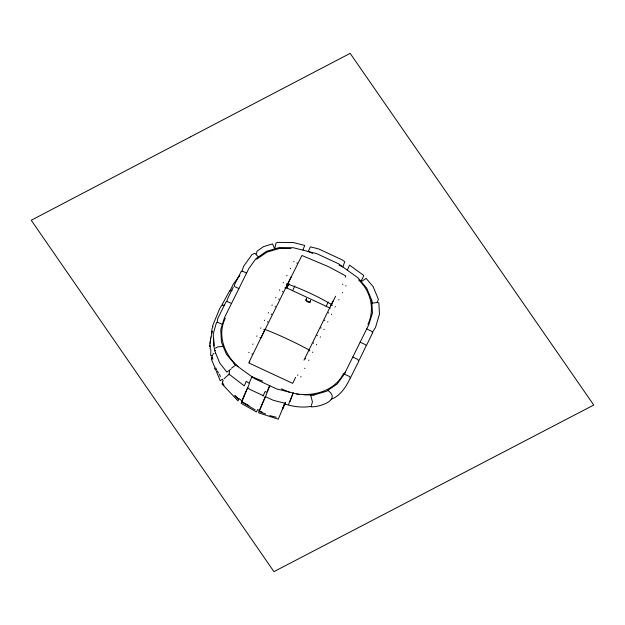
<?xml version="1.0" encoding="UTF-8"?>
<svg xmlns="http://www.w3.org/2000/svg" width="625" height="625" viewBox="0 0 625 625"><rect width="100%" height="100%" fill="white"/><g stroke="black" fill="none" stroke-linecap="round" stroke-linejoin="round"><path stroke-width="0.94" d="M210.859 349.367L210.703 355.719L212.57 355.57M211.156 336.93L211.867 331.758L211.836 333.047M274.68 249.062L276.07 242.891L277.828 242.367L293.203 242.531L304.711 245.422L303.016 249.922M210.305 341.578L209.609 346.758M210.789 338.141L209.938 343.312M211.422 333.008L211.992 329.766M210.438 339.875L210.953 336.906M211.461 333.43L211.773 331.273L212.461 331.344M212.008 356.023L211.992 358.758M210.047 348.984L210.43 347.25L209.984 345.023M226.883 301.477L227.352 299.172L233.227 287.297M234.266 286.578L234.727 284.266L241.289 271.273L242.812 271.297L246.57 273.047M241.945 271.07L243.672 266.219L251.945 254.672L254.789 253.195L258.359 256.836M212.344 326.523L218.969 310.336C220.016 308.078 221.25 304.203 224.5 305.25M256.266 253.961L257.141 251.07L263.633 246.563L272.555 243.922L274.672 248.758M239.602 276.195L239.766 275.445M229.508 370.484L229.125 374.781M229.82 291.195L233.336 284.109L239.648 275.43M225.281 318.234C216.812 335.188 224.578 354.766 238.023 366.609M367.938 324.297C375.164 309.383 370.703 291.055 358.664 280.023M288.5 404.594L293.172 392.891M247.438 388.164L247.562 387.688L249.992 389.461L263.227 395.625L263.094 396.055L265.109 391.555L267.195 392.523L258.609 412.805L278.266 419.219L284.867 403.219L273.312 400.312L265.312 396.594L265.188 397.062M212.008 357.43L211.383 359.141L214.672 367.18M215.375 350.375L214.969 351.492L214.18 347.562M222.656 382.25L222.031 383.961L238.008 400.875L239.031 398.562L242.148 400.992L241.117 403.312L256.469 411.953L257.5 409.641L259.633 410.484M242.148 400.992L249.125 384.344M267.508 391.672L269.695 385.695M284.961 404.063L285.586 402.359L284.836 403.914L284.68 403.172L282.359 409.477L284.961 404.063C293.523 406.789 302.883 407.945 311.727 406.281M289.984 401.594L293.109 393.062M345.234 277.211L345.758 275.875L328.617 266.727L301.938 255.484L287.039 285.305L287.906 283.578M342.773 267L344.781 261.703L342.391 259.969L318.641 248.922L310.375 246.844L308.336 251.336M242.43 399.688L243.906 396.094M259.797 409.492L265.312 396.594M222.758 381.18L222.406 382.43L223.984 385.258M249.305 382.773L252.023 376.578M267.07 391.633L269.758 385.523M243.945 396.008L247.094 388.797M211.867 329.094L212.992 326.531M347.359 269.961L349.539 265.148L363.453 275.211L363.688 276.016L360.906 281.289M220.133 376.789L220.367 376.266L219.25 374.273M221.953 304.945L229.258 291.469L230.227 290.578L232.164 290.281M292.859 290.195L294.859 285.938M288.75 283.984L287.062 287.5L285.172 287.477M249.133 362.109L265.055 329.398L273.953 333.047A153.141 55.297 26 0 1 300.258 345.289L308.875 349.789M249.688 361.25L248.844 362.969L292.664 383.359L295.602 377.336M260.75 338.312L291.273 276.672M303.984 360.117L333.148 300.914M260.477 337.422L259.898 337.719M284.984 287.992L286.875 288.008L289 283.719M326.164 306.289L328.273 302.031M305.516 358.375L305.633 358.992M335.648 296.195L330.859 305.688L331.383 304.352L322.883 299.617A153.141 88.164 26.8 0 0 296.57 287.375L287.562 283.961M311.422 405.352L312.438 401.867L310.578 394.75M344.18 374.227L345.383 372M377.195 302.18L378.414 299.406L373.195 286.742L366.133 278.383L361.344 281.594M366.555 345.328L372.773 332.453L371.688 331.258L366.688 328.93M359.172 360.234L366.219 345.688L365.133 344.492L360.133 342.172M350.367 378.016L358.789 361.258L357.75 359.398L352.75 357.07M343.594 373.453C334.977 390.555 314.695 396.586 296.75 393.93M215.414 348.188L217.812 346.859L223.344 346.422M224.039 378.781L229.102 374.203L244.258 385.867L246.289 381.281L249.469 383.578M212.719 354.5L214.047 353.25M372.227 332.703L375.484 327.547L379.477 314.008L378.852 302.852L377.43 302.477L371.992 303.172M231.414 368.227L235.93 364.938M230.82 369.211L226.859 372.102L219.711 362.977L215.438 352.617L215.578 353.508M256.664 259.266L266.961 252.125L279.469 248.43L291 248.547M331.109 399.305C340.391 395.914 346.57 386.32 350.406 377.617L349.32 376.422L344.242 374.062M310.516 394.922L314.328 394.852M303.781 394.852L313.977 394.961L326.766 391.18L337.289 383.875L344.508 373.766L368.836 324.641L372.461 312.852L371.758 300.328L366.805 288.297L357.992 277.867L338.57 263.812L316.617 253.602L293.148 247.703L279.25 247.562L266.469 251.336L255.938 258.641L248.719 268.75L224.391 317.875L220.766 329.664L221.469 342.188L226.422 354.219L235.234 364.648L254.664 378.703L276.609 388.914L299.203 394.594M311.062 406.805C318.195 407.375 341.984 400.445 327.789 390.344M269.703 415.609L276.273 417.227M259.234 411.094L261.914 411.969M259.102 411.406L265.516 413.945M251.961 376.75L262.641 381.141M281.328 388.82L289.336 392.117M308.273 251.508L312.672 253.453M339.023 265.133L342.539 266.688M294.023 261.406L293.797 261.867M297.164 262.82L296.938 263.273M342.898 284.094L342.672 284.555M346.008 285.594L345.781 286.047M290.539 268.25L290.312 268.711M342.523 292.438L342.297 292.891M286.977 275.297L286.75 275.758M338.961 299.484L338.734 299.938M286.562 283.75L286.336 284.211M332.297 305.031L332.07 305.484M283.391 282.422L283.164 282.883M335.375 306.609L335.148 307.062M286.875 288.008L330.195 308.164M279.688 289.875L279.461 290.328M282.812 291.328L282.586 291.781M328.547 312.602L328.32 313.062M331.672 314.062L331.445 314.516M275.938 297.445L275.711 297.898M279.062 298.898L278.836 299.352M324.797 320.18L324.57 320.633M327.922 321.633L327.695 322.086M235.133 286.805L238.891 288.555M272.188 305.016L271.961 305.477M275.312 306.477L275.086 306.93M321.047 327.75L320.82 328.203M324.172 329.203L323.945 329.664M268.438 312.594L268.211 313.047M271.562 314.047L271.336 314.5M317.297 335.328L317.07 335.781M320.422 336.781L320.195 337.234M231.508 303.461L227.75 301.711L226.227 301.688L225.852 302.203L217.609 318.836L217.195 322.852M264.688 320.164L264.461 320.617M267.812 321.617L267.586 322.07M313.547 342.898L313.32 343.352M316.672 344.352L316.445 344.805M264.062 329.195L263.836 329.648M309.789 350.469L309.57 350.922M260.891 327.867L260.664 328.32M312.875 352.047L312.648 352.508M256.977 335.883L256.75 336.336M308.961 360.07L308.734 360.523M222.375 324.461L218.32 322.57L216.719 322.508L216.328 323.016L213.242 333.922L213.977 346.93M253.031 343.984L252.805 344.438M305.016 368.172L304.789 368.625M249.016 352.289L248.789 352.742M252.156 353.695L251.93 354.148M297.891 374.977L297.664 375.43M301 376.477L300.773 376.93M241.742 401.602L249.016 405.695M241.617 401.891L255.188 409.844M234.586 395.664L238.492 399.484M235.305 395.648L238.633 399.172M233.32 362.383L235.867 365.102M215.547 367.664L216.664 369.664M217.398 370.969L218.516 372.961M223.242 380.789L222.328 379.164L220.211 380.711L215.523 369.242M214.375 368.016L215.109 369.328M212.398 357.109L212.836 359.289M371.578 299.883L371.93 303.344M214.07 345.82L213.594 337.664M306.5 298.727C303.742 300.844 311.211 304.516 310.594 300.555L309.914 302.25L305.914 300.406L306.555 298.727M190.422 136.875L31.25 220.258L273.938 571.641L593.75 405.039L350.141 53.359L190.422 136.875"/></g></svg>
